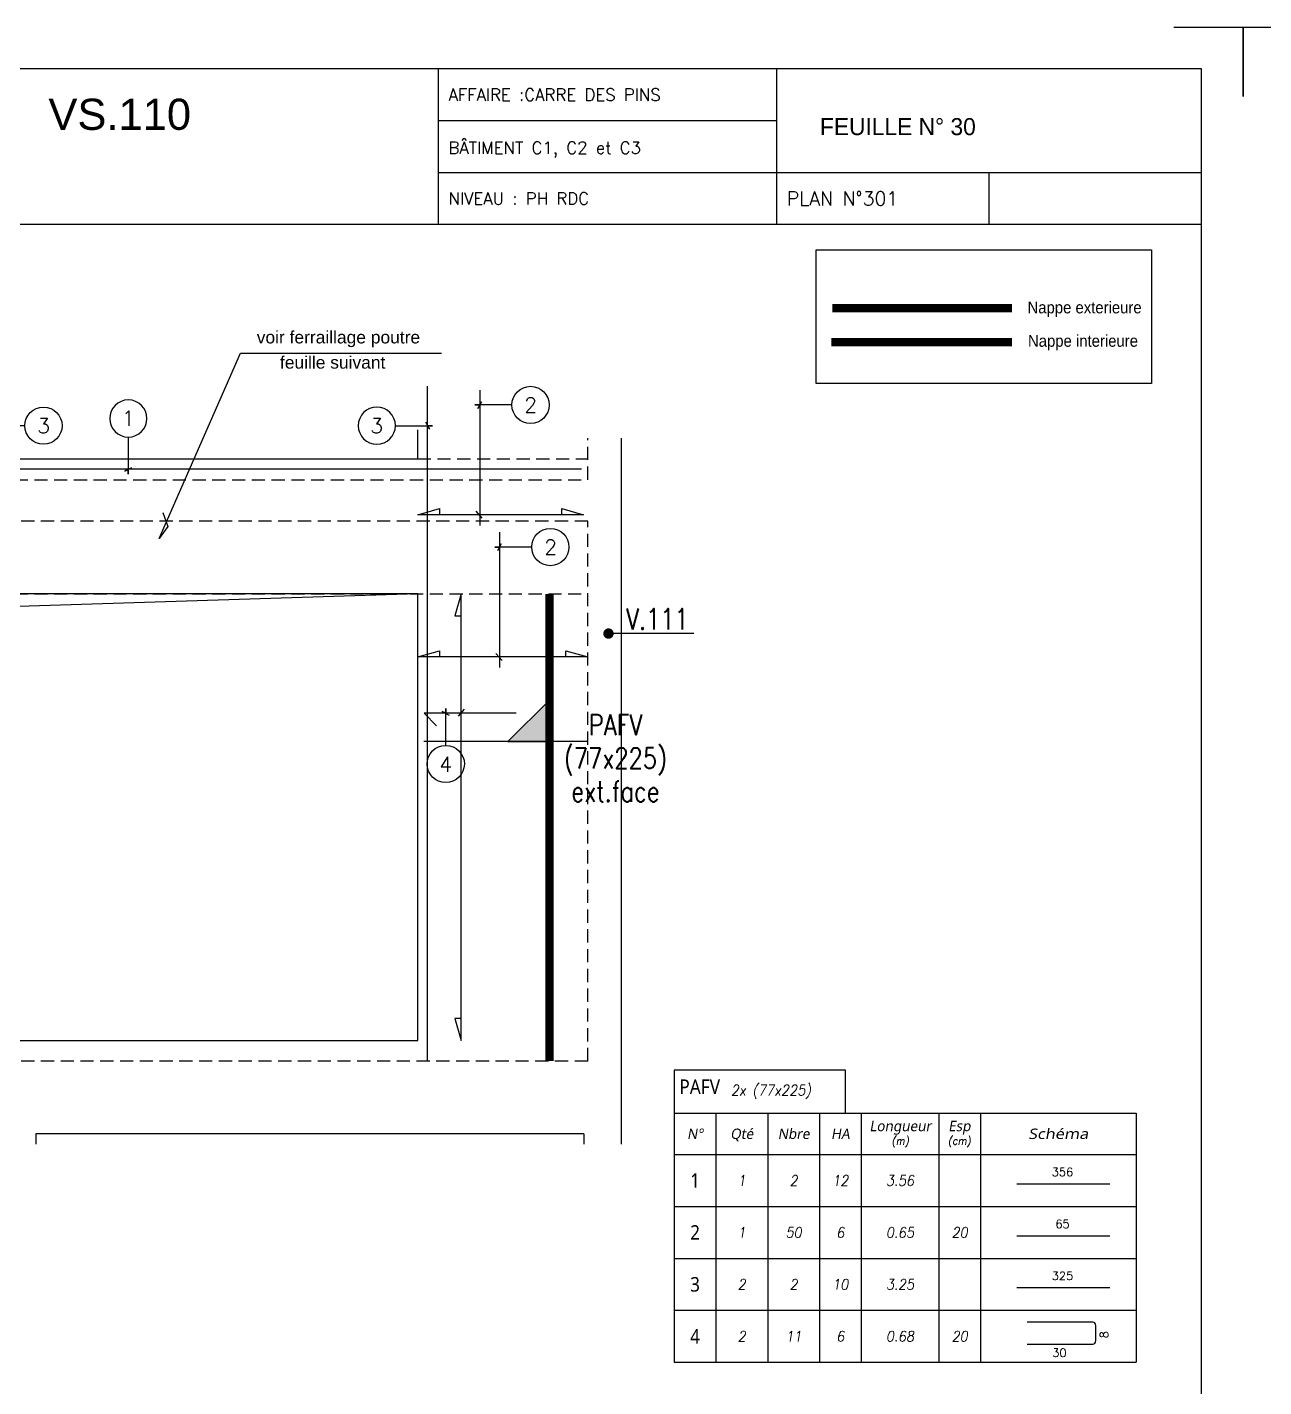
# Model space of a CAD drawing. Header units: metres. Extents: x -5618 to 118954, y -306 to 4637.
# Drawn here: x 22918 to 23514, y 939 to 1594 of the extents above; entities that cross this region are included whole.
import ezdxf
from ezdxf.enums import TextEntityAlignment as Align

# ---------------------------------------------------------------- set-up
doc = ezdxf.new("R2010")
doc.units = ezdxf.units.M
doc.linetypes.add('CACHE', pattern=[9.525, 6.35, -3.175])
for name, color, linetype in [('COTATION', 1, 'Continuous'), ('GO-CARTOUCHE', 7, 'Continuous'), ('GO-FER-HA', 140, 'Continuous'), ('GO-TEXTE', 9, 'Continuous'), ('GO-TEXTE-FER', 3, 'Continuous'), ('STR_TS', 22, 'Continuous'), ('STR_TS_TXT', 7, 'Continuous'), ('STR_VOI-POT', 6, 'Continuous')]:
    doc.layers.add(name, color=color, linetype=linetype)
doc.layers.add('Kofragna_forma', color=7, linetype='Continuous', lineweight=70)
doc.styles.add('ARIAL', font='ARIAL.TTF')
doc.styles.add('schéma', font='simplex.shx')
doc.styles.add('Tableau', font='romans.shx', dxfattribs={"width": 0.9, "oblique": 10})
doc.styles.add('Tableau2', font='trebuc.TTF', dxfattribs={"width": 0.9, "oblique": 10})
doc.styles.add('TEXTE', font='romans.shx')
doc.styles.add('TEXTE TS', font='romans.shx', dxfattribs={"width": 0.7, "oblique": 15})
doc.styles.add('TEXTEBA', font='ARIAL.TTF')

# ---------------------------------------------------------------- blocks, each defined once
blk = doc.blocks.new('ime')
at = {"layer": 'COTATION', "const_width": 2.5}
blk.add_lwpolyline([(1.25, 0, -1), (-1.25, 0, -1)], format="xyb", close=True, dxfattribs=at)
at = {"layer": 'COTATION'}
blk.add_lwpolyline([(41.09, 0), (0, 0)], dxfattribs=at)
at = {"layer": 'COTATION', "color": 7, "style": 'TEXTE TS', "width": 0.8}
blk.add_attdef('NAME', (9.08, 2), '', height=10, dxfattribs=at)
blk = doc.blocks.new('mrega')
at = {"layer": 'STR_TS_TXT', "style": 'TEXTE TS', "width": 0.8}
for tag, p in [('ST10', (14.48, 0)), ('DIM', (14.48, -16)), ('NOTE', (14.48, -32))]:
    blk.add_attdef(tag, text='', height=10, dxfattribs=at).set_placement(p, align=Align.CENTER)
blk = doc.blocks.new('A$C6F247267')
blk.add_hatch(color=256).paths.add_polyline_path([(0, -0.2), (-0.2, 0), (0, 0)])
blk.add_lwpolyline([(-0.2, 0), (0, 0), (0, -0.2), (-0.2, 0)])
blk = doc.blocks.new('U')
at = {"layer": 'GO-TEXTE-FER'}
for p, q in [((0, 0), (0, -1)), ((0, 0), (8.9, 0)), ((0.8, 0), (0.8, -1)), ((1.8, 0), (1.8, -1)), ((2.8, 0), (2.8, -1)), ((3.6, 0), (3.6, -1)), ((5.1, 0), (5.1, -1)), ((5.9, 0), (5.9, -1)), ((8.9, 0), (8.9, -1)), ((0, -1), (8.9, -1))]:
    blk.add_line(p, q, dxfattribs=at)
at = {"layer": 'GO-TEXTE-FER', "color": 1}
blk.add_lwpolyline([(6.803, -0.65), (8.063, -0.65, 0.414214), (8.123, -0.59), (8.123, -0.29, 0.414214), (8.063, -0.23), (6.803, -0.23)], format="xyb", dxfattribs=at)
at = {"layer": 'GO-TEXTE-FER', "color": 1, "style": 'Tableau'}
blk.add_attdef('Largeur', text='', height=0.16, rotation=90, dxfattribs=at).set_placement((8.284, -0.472), align=Align.MIDDLE_CENTER)
at = {"layer": 'GO-TEXTE-FER', "style": 'Tableau2', "width": 0.9}
blk.add_attdef('NUMERO', text='', height=0.28, dxfattribs=at).set_placement((0.4, -0.5), align=Align.MIDDLE_CENTER)
at = {"layer": 'GO-TEXTE-FER', "style": 'Tableau', "oblique": 10, "width": 0.9}
for tag, p in [('QUANTITE', (1.3, -0.5)), ('NOMBRE', (2.3, -0.5)), ('NUANCE', (3.2, -0.5)), ('LONGUEUR', (4.35, -0.5)), ('ESPACEMENTS', (5.5, -0.5))]:
    blk.add_attdef(tag, text='', height=0.2, dxfattribs=at).set_placement(p, align=Align.MIDDLE_CENTER)
at = {"layer": 'GO-TEXTE-FER', "color": 1, "style": 'Tableau'}
blk.add_attdef('Longueur', text='', height=0.16, dxfattribs=at).set_placement((7.422, -0.819), align=Align.MIDDLE_CENTER)
blk = doc.blocks.new('Barre libre')
at = {"layer": 'GO-TEXTE-FER'}
for p, q in [((0, 0), (0, -1)), ((0, 0), (8.9, 0)), ((0.8, 0), (0.8, -1)), ((1.8, 0), (1.8, -1)), ((2.8, 0), (2.8, -1)), ((3.6, 0), (3.6, -1)), ((5.1, 0), (5.1, -1)), ((5.9, 0), (5.9, -1)), ((8.9, 0), (8.9, -1)), ((0, -1), (8.9, -1))]:
    blk.add_line(p, q, dxfattribs=at)
at = {"layer": 'GO-TEXTE-FER', "color": 1}
blk.add_line((6.603, -0.563), (8.394, -0.563), dxfattribs=at)
at = {"layer": 'GO-TEXTE-FER', "color": 1, "style": 'Tableau'}
blk.add_attdef('Longueur', text='', height=0.16, dxfattribs=at).set_placement((7.481, -0.336), align=Align.MIDDLE_CENTER)
at = {"layer": 'GO-TEXTE-FER', "style": 'Tableau2', "width": 0.9}
blk.add_attdef('NUMERO', text='', height=0.28, dxfattribs=at).set_placement((0.4, -0.5), align=Align.MIDDLE_CENTER)
at = {"layer": 'GO-TEXTE-FER', "style": 'Tableau', "oblique": 10, "width": 0.9}
for tag, p in [('QUANTITE', (1.3, -0.5)), ('NOMBRE', (2.3, -0.5)), ('NUANCE', (3.2, -0.5)), ('LONGUEUR', (4.35, -0.5)), ('ESPACEMENTS', (5.5, -0.5))]:
    blk.add_attdef(tag, text='', height=0.2, dxfattribs=at).set_placement(p, align=Align.MIDDLE_CENTER)
blk = doc.blocks.new('Désignation')
at = {"layer": 'GO-TEXTE-FER'}
for p, q in [((0, 0.8), (8.9, 0.8)), ((0, 0.8), (0, 0)), ((0.8, 0.8), (0.8, 0)), ((1.8, 0.8), (1.8, 0)), ((2.8, 0.8), (2.8, 0)), ((3.6, 0.8), (3.6, 0)), ((5.1, 0.8), (5.1, 0)), ((5.9, 0.8), (5.9, 0)), ((8.9, 0.8), (8.9, 0)), ((0, 0), (8.9, 0))]:
    blk.add_line(p, q, dxfattribs=at)
at = {"layer": 'GO-TEXTE-FER', "style": 'Tableau2', "oblique": 10}
for s, p in [('Longueur', (4.356, 0.55)), ('Esp', (5.494, 0.55)), ('N°', (0.4, 0.4)), ('Qté', (1.3, 0.4)), ('Nbre', (2.3, 0.4)), ('HA', (3.2, 0.4))]:
    blk.add_text(s, height=0.2, dxfattribs=at).set_placement(p, align=Align.MIDDLE_CENTER)
at = {"layer": 'GO-TEXTE-FER', "color": 7, "style": 'Tableau', "oblique": 10, "width": 0.9}
for s, p in [('(m)', (4.356, 0.265)), ('(cm)', (5.494, 0.265))]:
    blk.add_text(s, height=0.15, dxfattribs=at).set_placement(p, align=Align.MIDDLE_CENTER)
at = {"layer": 'GO-TEXTE-FER', "style": 'Tableau2', "oblique": 10, "width": 1.2}
blk.add_text('Schéma', height=0.2, dxfattribs=at).set_placement((7.4, 0.4), align=Align.MIDDLE_CENTER)

msp = doc.modelspace()

# ---------------------------------------------------------------- linework, layer by layer
for p, q in [((23116.13, 1573.71), (23116.13, 1498.77)), ((23279.1, 1573.74), (23279.1, 1498.77)), ((23116.13, 1548.71), (23279.1, 1548.71)), ((23116.13, 1523.72), (23279.1, 1523.72)), ((23279.1, 1523.74), (23483.96, 1523.74)), ((23381.44, 1523.74), (23381.44, 1498.77))]:
    msp.add_line(p, q)
for points in [[(23470.63, 1593.71), (23503.96, 1593.71), (23503.96, 1560.38)], [(23503.96, 1560.38), (23503.96, 1593.71), (23537.29, 1593.71)], [(23483.96, 1498.77), (22534.05, 1498.77)]]:
    msp.add_lwpolyline(points)
msp.add_lwpolyline([(22534.05, 1573.71), (22534.05, 913.78), (23483.96, 913.78), (23483.96, 1573.71)], close=True)
at = {"layer": 'COTATION'}
for p, q in [((23137.41, 1357.21, 187.69), (23134.46, 1360.57, 187.69)), ((23146.95, 1288.76), (23144, 1292.11)), ((23125.96, 1261.87, 187.69), (23128.91, 1265.22, 187.69))]:
    msp.add_line(p, q, dxfattribs=at)
for points, elevation in [([(23175.67, 1358.89), (23175.67, 1361.89), (23186.23, 1358.89), (23106.28, 1358.89), (23116.84, 1361.89), (23116.84, 1358.89)], 187.69), ([(23127.21, 1116.35), (23124.21, 1116.35), (23127.21, 1105.79), (23127.21, 1320.79), (23124.21, 1310.23), (23127.21, 1310.23)], 93.84)]:
    msp.add_lwpolyline(points, dxfattribs=dict(at, elevation=elevation))
msp.add_lwpolyline([(23177.72, 1290.43), (23177.72, 1293.43), (23188.28, 1290.43), (23106.28, 1290.43), (23116.84, 1293.43), (23116.84, 1290.43)], dxfattribs=at)
at = {"layer": 'GO-FER-HA', "elevation": 187.69}
for points in [[(23151.69, 1411.84, -512.322006), (23151.69, 1411.77), (23133.83, 1411.77), (23136.23, 1411.77), (23135.33, 1410.07), (23137.12, 1413.47)], [(22966.9, 1396.29, 512.322006), (22966.83, 1396.29), (22966.83, 1378.42), (22966.83, 1380.82), (22965.13, 1379.93), (22968.53, 1381.72)], [(22917, 1401.84, -512.322006), (22917, 1401.77), (22899.13, 1401.77), (22901.53, 1401.77), (22900.64, 1400.07), (22902.43, 1403.47)], [(23095.56, 1401.84, 512.322006), (23095.56, 1401.77), (23113.42, 1401.77), (23111.02, 1401.77), (23111.92, 1400.07), (23110.13, 1403.47)], [(23119.84, 1247.83, -512.322006), (23119.77, 1247.83), (23119.77, 1265.69), (23119.77, 1263.29), (23118.07, 1264.19), (23121.46, 1262.4)]]:
    msp.add_lwpolyline(points, format="xyb", dxfattribs=at)
at = {"layer": 'GO-FER-HA'}
msp.add_lwpolyline([(23161.23, 1343.39, -512.322006), (23161.23, 1343.32), (23143.37, 1343.32), (23145.77, 1343.32), (23144.87, 1341.62), (23146.66, 1345.01)], format="xyb", dxfattribs=at)
at = {"layer": 'GO-TEXTE', "color": 2, "elevation": -187.69}
msp.add_lwpolyline([(22983.43, 1360.01), (22985.93, 1353.18), (22981.7, 1347.48), (23020.93, 1436.72), (23117.7, 1436.72)], dxfattribs=at)
at = {"layer": 'GO-TEXTE-FER'}
msp.add_lwpolyline([(23229.92, 1070.8), (23312.42, 1070.8), (23312.42, 1091.48), (23229.92, 1091.48)], close=True, dxfattribs=at)
at = {"layer": 'Kofragna_forma', "linetype": 'CACHE', "lineweight": -3}
for p, q in [((23188.28, 1375.79, 187.69), (23188.28, 1395.79, 187.69)), ((23106.28, 1385.79, 187.69), (23188.28, 1385.79, 187.69)), ((22826.33, 1375.79, 187.69), (23188.28, 1375.79, 187.69)), ((23188.28, 1355.79, 187.69), (22826.33, 1355.79, 187.69)), ((23188.28, 1095.79, 187.69), (23188.28, 1355.79, 187.69)), ((23188.28, 1095.79, 187.69), (22826.33, 1095.79, 187.69))]:
    msp.add_line(p, q, dxfattribs=at)
at = {"layer": 'Kofragna_forma', "color": 4, "lineweight": -3}
for p, q in [((23204.28, 1395.79, 187.69), (23204.28, 1375.79, 187.69)), ((23204.28, 1375.79, 187.69), (23204.28, 1156.79, 187.69)), ((23204.28, 1156.79, 187.69), (23204.28, 1060.79, 187.69)), ((23186.28, 1060.79, 187.69), (22922.33, 1060.79, 187.69)), ((22922.33, 1060.79, 187.69), (22922.33, 1055.79, 187.69)), ((23186.28, 1060.79, 187.69), (23186.28, 1055.79, 187.69)), ((23204.28, 1060.79, 187.69), (23204.28, 1055.79, 187.69))]:
    msp.add_line(p, q, dxfattribs=at)
at = {"layer": 'Kofragna_forma', "color": 4, "lineweight": -3, "elevation": 187.69}
for points in [[(22906.28, 1399.79), (22906.28, 1385.79), (23106.28, 1385.79), (23106.28, 1399.79)], [(23106.28, 1320.79), (22906.28, 1320.79), (22906.28, 1105.79), (23106.28, 1105.79), (23106.28, 1320.79)], [(23106.28, 1320.79), (22913.93, 1314.67), (22906.28, 1105.79)]]:
    msp.add_lwpolyline(points, dxfattribs=at)
at = {"layer": 'Kofragna_forma', "linetype": 'CACHE', "lineweight": -3, "elevation": 93.84}
msp.add_lwpolyline([(22826.33, 1320.79), (23188.28, 1320.79)], dxfattribs=at)
at = {"layer": 'STR_TS', "color": 7}
msp.add_lwpolyline([(23298.24, 1486.45), (23459.78, 1486.45), (23459.78, 1422.16), (23298.24, 1422.16)], close=True, dxfattribs=at)
at = {"layer": 'STR_TS', "linetype": 'CACHE', "ltscale": 2, "const_width": 4}
msp.add_lwpolyline([(23392.66, 1458.45), (23306.1, 1458.45)], dxfattribs=at)
at = {"layer": 'STR_TS', "const_width": 4}
msp.add_lwpolyline([(23392.66, 1442), (23305.54, 1442)], dxfattribs=at)
at = {"layer": 'STR_TS', "linetype": 'CACHE', "ltscale": 2, "const_width": 4, "elevation": 187.69}
msp.add_lwpolyline([(23169.76, 1095.79), (23169.76, 1320.79)], dxfattribs=at)
at = {"layer": 'STR_TS', "color": 3, "elevation": 187.69}
msp.add_lwpolyline([(23188.23, 1249.64), (23109.28, 1249.64)], dxfattribs=at)
at = {"layer": 'STR_VOI-POT'}
for p, q in [((23111.02, 1095.79, 187.69), (23111.02, 1420.79, 187.69)), ((23136.23, 1418.96, 187.69), (23136.23, 1353.79, 187.69)), ((23185.28, 1380.82, 187.69), (22829.33, 1380.82, 187.69)), ((23145.77, 1350.51), (23145.77, 1285.34))]:
    msp.add_line(p, q, dxfattribs=at)
at = {"layer": 'STR_VOI-POT', "elevation": 187.69}
msp.add_lwpolyline([(23153.7, 1263.29), (23109.37, 1263.29), (23115.35, 1257.31)], dxfattribs=at)

# ---------------------------------------------------------------- block references
at = {"layer": 'COTATION'}
ref = msp.add_blockref('ime', (23198.21, 1301.69, 187.69), dxfattribs=at)
ref.add_attrib('NAME', 'V.111', (23206.66, 1303.69, 187.69), dxfattribs={"color": 7, "height": 10, "style": 'TEXTE TS', "width": 0.8})
at = {"layer": 'GO-FER-HA', "xscale": 25, "yscale": 25, "zscale": 25}
msp.add_blockref('Désignation', (23229.92, 1050.8), dxfattribs=at)
at = {"layer": 'GO-TEXTE-FER', "xscale": 25, "yscale": 25, "zscale": 25}
for name, p, values in [('Barre libre', (23229.92, 1050.8), {'NUMERO': '1', 'QUANTITE': '1', 'NOMBRE': '2', 'NUANCE': '12', 'Longueur': '356', 'LONGUEUR': '3.56'}), ('Barre libre', (23229.92, 1025.8), {'NUMERO': '2', 'QUANTITE': '1', 'NOMBRE': '50', 'NUANCE': '6', 'Longueur': '65', 'LONGUEUR': '0.65', 'ESPACEMENTS': '20'}), ('Barre libre', (23229.92, 1000.8), {'NUMERO': '3', 'QUANTITE': '2', 'NOMBRE': '2', 'NUANCE': '10', 'Longueur': '325', 'LONGUEUR': '3.25'}), ('U', (23229.92, 975.8), {'NUMERO': '4', 'QUANTITE': '2', 'NOMBRE': '11', 'NUANCE': '6', 'Longueur': '30', 'Largeur': '8', 'LONGUEUR': '0.68', 'ESPACEMENTS': '20'})]:
    msp.add_blockref(name, p, dxfattribs=at).add_auto_attribs(values)
at = {"layer": 'STR_TS', "xscale": -100, "yscale": 100, "zscale": 100, "rotation": 180}
msp.add_blockref('A$C6F247267', (23169.76, 1249.64, 187.69), dxfattribs=at)
at = {"layer": 'STR_TS_TXT'}
ref = msp.add_blockref('mrega', (23216.03, 1252.69, 281.53), dxfattribs=dict(at, xscale=-1))
ref.add_attrib('NOTE', 'ext.face', dxfattribs={"height": 10, "style": 'TEXTE TS', "width": 0.8}).set_placement((23201.55, 1220.69, 281.53), align=Align.CENTER)
ref.add_attrib('ST10', 'PAFV', dxfattribs={"height": 10, "style": 'TEXTE TS', "width": 0.8}).set_placement((23201.55, 1252.69, 281.53), align=Align.CENTER)
ref.add_attrib('DIM', '(77x225)', dxfattribs={"height": 10, "style": 'TEXTE TS', "width": 0.8}).set_placement((23201.55, 1236.69, 281.53), align=Align.CENTER)

# ---------------------------------------------------------------- texts
for s, height, style, p in [('VS.110', 15, 'ARIAL', (22928.36, 1544.27)), ('AFFAIRE :CARRE DES PINS', 5.8328, 'schéma', (23121.13, 1558.3)), ('BÂTIMENT C1, C2 et C3', 5.8328, 'schéma', (23121.13, 1532.74)), ('NIVEAU : PH RDC', 5.8328, 'schéma', (23121.13, 1508.3)), ('PLAN N°301', 6.666, 'schéma', (23284.1, 1507.89))]:
    msp.add_text(s, height=height, dxfattribs=dict(style=style)).set_placement(p)
at = {"linetype": 'ByBlock', "lineweight": -3, "ltscale": 4.5}
msp.add_text('FEUILLE N° 30', height=8.2, dxfattribs=at).set_placement((23300.1, 1541.72))
at = {"layer": 'GO-CARTOUCHE', "color": 2, "style": 'TEXTEBA', "width": 0.9}
for s, p in [('Nappe exterieure', (23427.6, 1455.9)), ('Nappe interieure', (23426.83, 1439.81))]:
    msp.add_text(s, height=5.7024, dxfattribs=at).set_placement(p, align=Align.CENTER)
at = {"layer": 'GO-FER-HA', "style": 'TEXTE'}
for s, p in [('2', (23160.75, 1411.77, 281.69)), ('3', (22926.06, 1401.77, 281.69)), ('2', (23170.29, 1343.32, 94)), ('4', (23119.77, 1238.77, 281.69))]:
    msp.add_text(s, height=7.2, rotation=360, dxfattribs=at).set_placement(p, align=Align.MIDDLE_CENTER)
for s, p in [('1', (22966.83, 1405.35, 281.69)), ('3', (23086.5, 1401.77, 281.69))]:
    msp.add_text(s, height=7.2, dxfattribs=at).set_placement(p, align=Align.MIDDLE_CENTER)
at = {"layer": 'GO-TEXTE', "lineweight": -3, "style": 'ARIAL'}
for s, p in [('voir ferraillage poutre', (23028.73, 1441.42, -187.69)), ('feuille suivant ', (23039.92, 1429.28, -187.69))]:
    msp.add_text(s, height=6, dxfattribs=at).set_placement(p)
at = {"layer": 'GO-TEXTE-FER', "style": 'Tableau', "oblique": 10, "width": 0.9}
msp.add_text('2x (77x225)', height=5.0562, dxfattribs=at).set_placement((23257.19, 1079.25))
at = {"layer": 'GO-TEXTE-FER', "style": 'Tableau2', "width": 0.9}
msp.add_attdef('PAFV', text='1', height=7.08, dxfattribs=at).set_placement((23242.15, 1083.45), align=Align.MIDDLE_CENTER)

doc.saveas('drawing.dxf')
